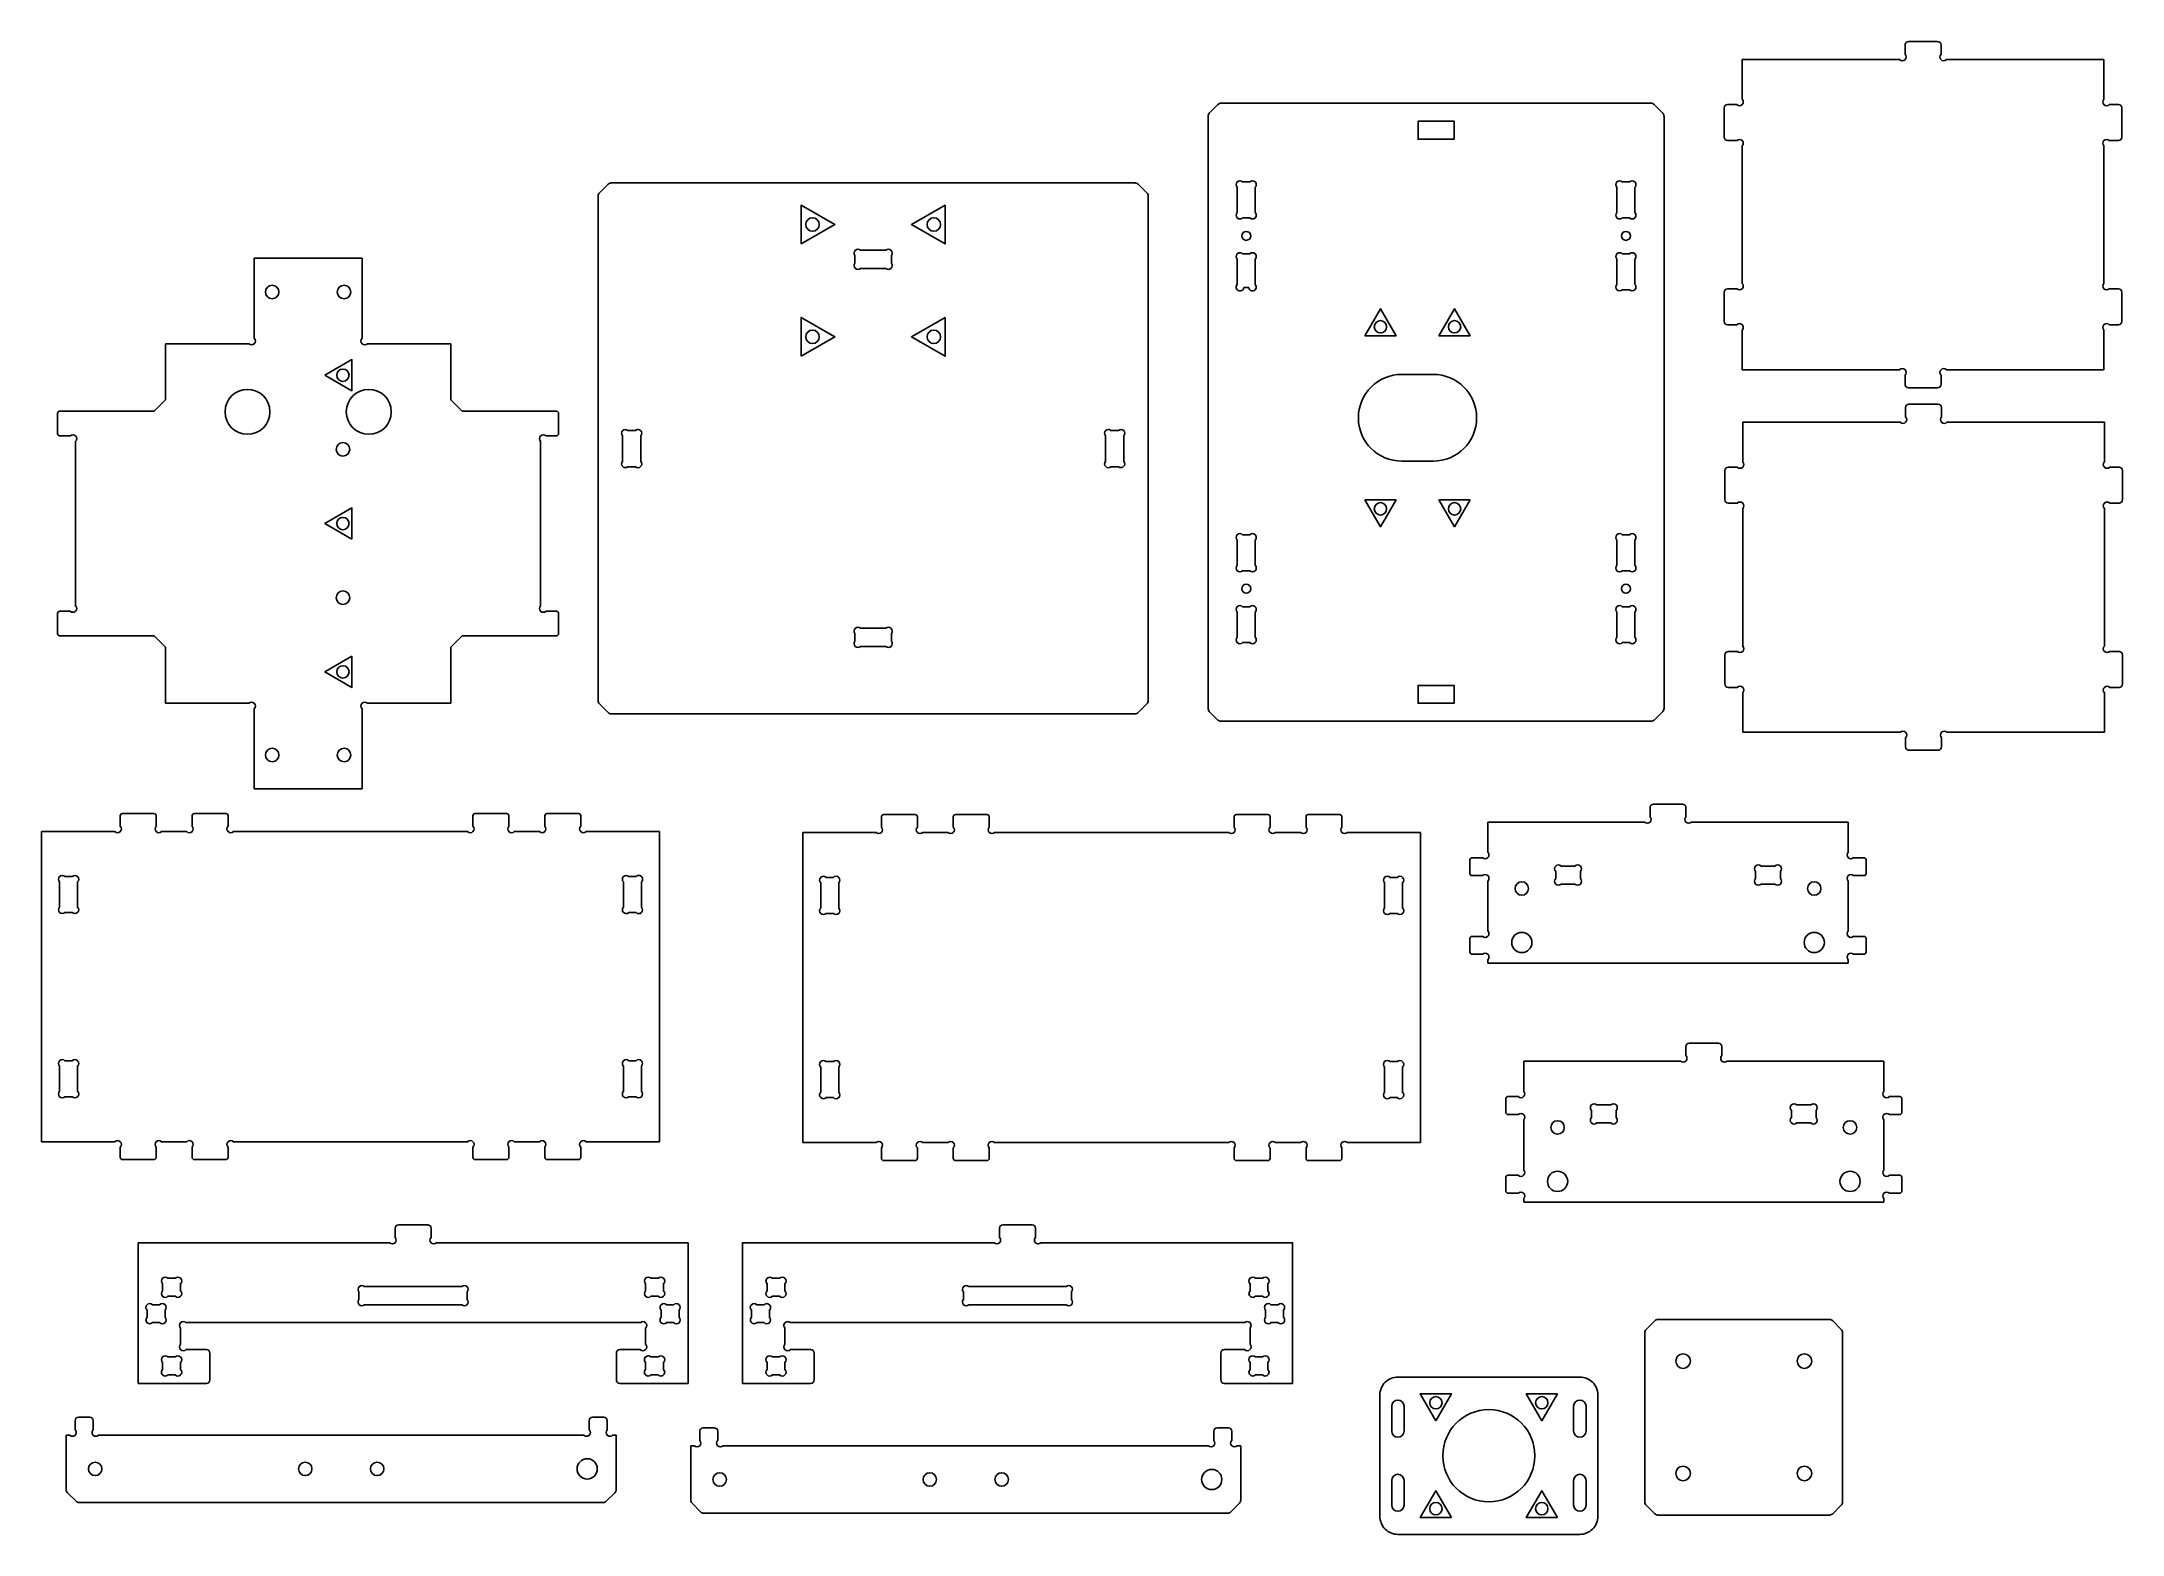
# Model space of a CAD drawing. Header units: millimetres. Extents: x -350 to 576, y -45 to 620.
import ezdxf

# ---------------------------------------------------------------- set-up
doc = ezdxf.new("R2010")
doc.units = ezdxf.units.MM
doc.layers.get('0').update_dxf_attribs({"linetype": 'CONTINUOUS'})

msp = doc.modelspace()

# ---------------------------------------------------------------- linework, layer by layer
for p, q in [((477.04, 611.67), (406.94, 611.67)), ((406.94, 611.67), (406.94, 594.08)), ((479.44, 618.17), (479.44, 614.08)), ((493.94, 619.67), (480.94, 619.67)), ((495.44, 614.08), (495.44, 618.17)), ((567.94, 611.67), (497.85, 611.67)), ((567.94, 594.08), (567.94, 611.67)), ((398.94, 590.17), (398.94, 577.17)), ((404.54, 591.67), (400.44, 591.67)), ((574.44, 591.67), (570.35, 591.67)), ((575.94, 577.17), (575.94, 590.17)), ((400.44, 575.67), (404.54, 575.67)), ((570.35, 575.67), (574.44, 575.67)), ((406.94, 573.27), (406.94, 512.11)), ((567.94, 512.11), (567.94, 573.27)), ((184.56, 557.26), (187.75, 557.26)), ((187.75, 557.26), (184.56, 557.26)), ((353.56, 557.26), (356.75, 557.26)), ((356.75, 557.26), (353.56, 557.26)), ((182.16, 543.66), (182.16, 554.85)), ((182.16, 554.85), (182.16, 543.66)), ((190.16, 554.85), (190.16, 543.66)), ((190.16, 543.66), (190.16, 554.85)), ((351.16, 543.66), (351.16, 554.85)), ((351.16, 554.85), (351.16, 543.66)), ((359.16, 554.85), (359.16, 543.66)), ((359.16, 543.66), (359.16, 554.85)), ((187.75, 541.26), (184.56, 541.26)), ((184.56, 541.26), (187.75, 541.26)), ((356.75, 541.26), (353.56, 541.26)), ((353.56, 541.26), (356.75, 541.26)), ((-207.41, 523.26), (-255.41, 523.26)), ((-255.41, 523.26), (-255.41, 487.66)), ((-255.41, 487.66), (-255.41, 523.26)), ((-255.41, 523.26), (-207.41, 523.26)), ((-207.41, 487.66), (-207.41, 523.26)), ((-207.41, 523.26), (-207.41, 487.66)), ((182.16, 511.66), (182.16, 522.85)), ((182.16, 522.85), (182.16, 511.66)), ((184.56, 525.26), (187.75, 525.26)), ((187.75, 525.26), (184.56, 525.26)), ((190.16, 522.85), (190.16, 511.66)), ((190.16, 511.66), (190.16, 522.85)), ((351.16, 511.66), (351.16, 522.85)), ((351.16, 522.85), (351.16, 511.66)), ((353.56, 525.26), (356.75, 525.26)), ((356.75, 525.26), (353.56, 525.26)), ((359.16, 522.85), (359.16, 511.66)), ((359.16, 511.66), (359.16, 522.85)), ((187.27, 510.26), (185.05, 510.26)), ((185.05, 510.26), (187.27, 510.26)), ((404.54, 509.7), (400.44, 509.7)), ((574.44, 509.7), (570.35, 509.7)), ((356.75, 509.26), (353.56, 509.26)), ((353.56, 509.26), (356.75, 509.26)), ((398.94, 508.2), (398.94, 495.2)), ((575.94, 495.2), (575.94, 508.2)), ((400.44, 493.7), (404.54, 493.7)), ((406.94, 491.3), (406.94, 473.7)), ((567.94, 473.7), (567.94, 491.3)), ((570.35, 493.7), (574.44, 493.7)), ((-257.81, 485.26), (-294.91, 485.26)), ((-294.91, 485.26), (-294.91, 460.26)), ((-294.91, 460.26), (-294.91, 485.26)), ((-294.91, 485.26), (-257.81, 485.26)), ((-167.91, 485.26), (-205.01, 485.26)), ((-205.01, 485.26), (-167.91, 485.26)), ((-167.91, 460.26), (-167.91, 485.26)), ((-167.91, 485.26), (-167.91, 460.26)), ((406.94, 473.7), (477.04, 473.7)), ((497.85, 473.7), (567.94, 473.7)), ((479.44, 471.3), (479.44, 467.2)), ((480.94, 465.7), (493.94, 465.7)), ((495.44, 467.2), (495.44, 471.3)), ((-342.91, 454.26), (-342.91, 445.26)), ((-342.91, 445.26), (-342.91, 454.26)), ((-299.91, 455.26), (-341.91, 455.26)), ((-341.91, 455.26), (-299.91, 455.26)), ((-294.91, 460.26), (-299.91, 455.26)), ((-299.91, 455.26), (-294.91, 460.26)), ((-162.91, 455.26), (-167.91, 460.26)), ((-167.91, 460.26), (-162.91, 455.26)), ((-120.91, 455.26), (-162.91, 455.26)), ((-162.91, 455.26), (-120.91, 455.26)), ((-119.91, 445.26), (-119.91, 454.26)), ((-119.91, 454.26), (-119.91, 445.26)), ((479.68, 456.83), (479.68, 452.73)), ((494.18, 458.33), (481.18, 458.33)), ((495.68, 452.73), (495.68, 456.83)), ((477.27, 450.33), (407.18, 450.33)), ((407.18, 450.33), (407.18, 432.73)), ((568.18, 450.33), (498.08, 450.33)), ((568.18, 432.73), (568.18, 450.33)), ((-341.91, 444.26), (-337.31, 444.26)), ((-337.31, 444.26), (-341.91, 444.26)), ((-334.91, 441.85), (-334.91, 368.66)), ((-334.91, 368.66), (-334.91, 441.85)), ((-127.91, 368.66), (-127.91, 441.85)), ((-127.91, 441.85), (-127.91, 368.66)), ((-125.51, 444.26), (-120.91, 444.26)), ((-120.91, 444.26), (-125.51, 444.26)), ((399.18, 428.83), (399.18, 415.83)), ((404.77, 430.33), (400.68, 430.33)), ((574.68, 430.33), (570.58, 430.33)), ((576.18, 415.83), (576.18, 428.83)), ((400.68, 414.33), (404.77, 414.33)), ((407.18, 411.92), (407.18, 350.76)), ((568.18, 350.76), (568.18, 411.92)), ((570.58, 414.33), (574.68, 414.33)), ((184.56, 400.26), (187.75, 400.26)), ((187.75, 400.26), (184.56, 400.26)), ((353.56, 400.26), (356.75, 400.26)), ((356.75, 400.26), (353.56, 400.26)), ((182.16, 386.66), (182.16, 397.85)), ((182.16, 397.85), (182.16, 386.66)), ((190.16, 397.85), (190.16, 386.66)), ((190.16, 386.66), (190.16, 397.85)), ((351.16, 386.66), (351.16, 397.85)), ((351.16, 397.85), (351.16, 386.66)), ((359.16, 397.85), (359.16, 386.66)), ((359.16, 386.66), (359.16, 397.85)), ((187.75, 384.26), (184.56, 384.26)), ((184.56, 384.26), (187.75, 384.26)), ((356.75, 384.26), (353.56, 384.26)), ((353.56, 384.26), (356.75, 384.26)), ((-342.91, 365.26), (-342.91, 356.26)), ((-342.91, 356.26), (-342.91, 365.26)), ((-337.31, 366.26), (-341.91, 366.26)), ((-341.91, 366.26), (-337.31, 366.26)), ((-120.91, 366.26), (-125.51, 366.26)), ((-125.51, 366.26), (-120.91, 366.26)), ((-119.91, 356.26), (-119.91, 365.26)), ((-119.91, 365.26), (-119.91, 356.26)), ((182.16, 354.66), (182.16, 365.85)), ((182.16, 365.85), (182.16, 354.66)), ((184.56, 368.26), (187.75, 368.26)), ((187.75, 368.26), (184.56, 368.26)), ((190.16, 365.85), (190.16, 354.66)), ((190.16, 354.66), (190.16, 365.85)), ((351.16, 354.66), (351.16, 365.85)), ((351.16, 365.85), (351.16, 354.66)), ((353.56, 368.26), (356.75, 368.26)), ((356.75, 368.26), (353.56, 368.26)), ((359.16, 365.85), (359.16, 354.66)), ((359.16, 354.66), (359.16, 365.85)), ((-341.91, 355.26), (-299.91, 355.26)), ((-299.91, 355.26), (-341.91, 355.26)), ((-299.91, 355.26), (-294.91, 350.26)), ((-294.91, 350.26), (-299.91, 355.26)), ((-167.91, 350.26), (-162.91, 355.26)), ((-162.91, 355.26), (-167.91, 350.26)), ((-162.91, 355.26), (-120.91, 355.26)), ((-120.91, 355.26), (-162.91, 355.26)), ((187.75, 352.26), (184.56, 352.26)), ((184.56, 352.26), (187.75, 352.26)), ((356.75, 352.26), (353.56, 352.26)), ((353.56, 352.26), (356.75, 352.26)), ((-294.91, 350.26), (-294.91, 325.26)), ((-294.91, 325.26), (-294.91, 350.26)), ((-167.91, 325.26), (-167.91, 350.26)), ((-167.91, 350.26), (-167.91, 325.26)), ((399.18, 346.86), (399.18, 333.86)), ((404.77, 348.36), (400.68, 348.36)), ((574.68, 348.36), (570.58, 348.36)), ((576.18, 333.86), (576.18, 346.86)), ((-294.91, 325.26), (-257.81, 325.26)), ((-257.81, 325.26), (-294.91, 325.26)), ((-205.01, 325.26), (-167.91, 325.26)), ((-167.91, 325.26), (-205.01, 325.26)), ((400.68, 332.36), (404.77, 332.36)), ((407.18, 329.95), (407.18, 312.36)), ((568.18, 312.36), (568.18, 329.95)), ((570.58, 332.36), (574.68, 332.36)), ((-255.41, 322.85), (-255.41, 287.26)), ((-255.41, 287.26), (-255.41, 322.85)), ((-207.41, 287.26), (-207.41, 322.85)), ((-207.41, 322.85), (-207.41, 287.26)), ((407.18, 312.36), (477.27, 312.36)), ((479.68, 309.95), (479.68, 305.86)), ((495.68, 305.86), (495.68, 309.95)), ((498.08, 312.36), (568.18, 312.36)), ((481.18, 304.36), (494.18, 304.36)), ((-255.41, 287.26), (-207.41, 287.26)), ((-207.41, 287.26), (-255.41, 287.26)), ((365.92, 278.88), (365.92, 274.79)), ((380.42, 280.38), (367.42, 280.38)), ((381.92, 274.79), (381.92, 278.88)), ((-315.04, 275.19), (-315.04, 270.6)), ((-300.04, 276.19), (-314.04, 276.19)), ((-299.04, 270.6), (-299.04, 275.19)), ((-283.04, 275.19), (-283.04, 270.6)), ((-268.04, 276.19), (-282.04, 276.19)), ((-267.04, 270.6), (-267.04, 275.19)), ((-158.04, 275.19), (-158.04, 270.6)), ((-143.04, 276.19), (-157.04, 276.19)), ((-142.04, 270.6), (-142.04, 275.19)), ((-126.04, 275.19), (-126.04, 270.6)), ((-111.04, 276.19), (-125.04, 276.19)), ((-110.04, 270.6), (-110.04, 275.19)), ((23.78, 274.79), (23.78, 270.19)), ((38.78, 275.79), (24.78, 275.79)), ((39.78, 270.19), (39.78, 274.79)), ((55.78, 274.79), (55.78, 270.19)), ((70.78, 275.79), (56.78, 275.79)), ((71.78, 270.19), (71.78, 274.79)), ((180.78, 274.79), (180.78, 270.19)), ((195.78, 275.79), (181.78, 275.79)), ((196.78, 270.19), (196.78, 274.79)), ((212.78, 274.79), (212.78, 270.19)), ((227.78, 275.79), (213.78, 275.79)), ((228.78, 270.19), (228.78, 274.79)), ((363.52, 272.38), (293.73, 272.38)), ((293.73, 272.38), (293.73, 258.99)), ((454.12, 272.38), (384.33, 272.38)), ((454.12, 258.99), (454.12, 272.38)), ((-317.45, 268.19), (-350.04, 268.19)), ((-350.04, 268.19), (-350.04, 130.22)), ((-285.45, 268.19), (-296.64, 268.19)), ((-160.45, 268.19), (-264.64, 268.19)), ((-128.45, 268.19), (-139.64, 268.19)), ((-75.04, 268.19), (-107.64, 268.19)), ((-75.04, 130.22), (-75.04, 268.19)), ((21.38, 267.79), (-11.22, 267.79)), ((-11.22, 267.79), (-11.22, 129.82)), ((53.38, 267.79), (42.19, 267.79)), ((178.38, 267.79), (74.19, 267.79)), ((210.38, 267.79), (199.19, 267.79)), ((263.78, 267.79), (231.19, 267.79)), ((263.78, 129.82), (263.78, 267.79)), ((285.73, 255.58), (285.73, 249.58)), ((291.32, 256.58), (286.73, 256.58)), ((323.92, 247.26), (323.92, 250.45)), ((326.33, 252.85), (332.52, 252.85)), ((334.92, 250.45), (334.92, 247.26)), ((412.92, 247.26), (412.92, 250.45)), ((415.33, 252.85), (421.52, 252.85)), ((423.92, 250.45), (423.92, 247.26)), ((461.12, 256.58), (456.53, 256.58)), ((462.12, 249.58), (462.12, 255.58)), ((-342.04, 234.6), (-342.04, 245.79)), ((-339.64, 248.19), (-336.45, 248.19)), ((-334.04, 245.79), (-334.04, 234.6)), ((247.78, 234.19), (247.78, 245.38)), ((250.19, 247.79), (253.38, 247.79)), ((255.78, 245.38), (255.78, 234.19)), ((286.73, 248.58), (291.32, 248.58)), ((293.73, 246.18), (293.73, 223.99)), ((332.52, 244.85), (326.33, 244.85)), ((421.52, 244.85), (415.33, 244.85)), ((454.12, 223.99), (454.12, 246.18)), ((456.53, 248.58), (461.12, 248.58)), ((-336.45, 232.19), (-339.64, 232.19)), ((253.38, 231.79), (250.19, 231.79)), ((285.73, 220.58), (285.73, 214.58)), ((291.32, 221.58), (286.73, 221.58)), ((286.73, 213.58), (291.32, 213.58)), ((461.12, 221.58), (456.53, 221.58)), ((456.53, 213.58), (461.12, 213.58)), ((462.12, 214.58), (462.12, 220.58)), ((293.73, 211.18), (293.73, 209.58)), ((293.73, 209.58), (454.12, 209.58)), ((454.12, 209.58), (454.12, 211.18)), ((381.86, 172.59), (381.86, 168.49)), ((396.36, 174.09), (383.36, 174.09)), ((397.86, 168.49), (397.86, 172.59)), ((-342.04, 152.63), (-342.04, 163.82)), ((-339.64, 166.22), (-336.45, 166.22)), ((-334.04, 163.82), (-334.04, 152.63)), ((-91.04, 152.63), (-91.04, 163.82)), ((-88.64, 166.22), (-85.45, 166.22)), ((-83.04, 163.82), (-83.04, 152.63)), ((-3.22, 152.22), (-3.22, 163.41)), ((-0.81, 165.82), (2.38, 165.82)), ((4.78, 163.41), (4.78, 152.22)), ((379.46, 166.09), (309.67, 166.09)), ((309.67, 166.09), (309.67, 152.69)), ((470.06, 166.09), (400.27, 166.09)), ((470.06, 152.69), (470.06, 166.09)), ((-336.45, 150.22), (-339.64, 150.22)), ((-85.45, 150.22), (-88.64, 150.22)), ((2.38, 149.82), (-0.81, 149.82)), ((301.67, 149.29), (301.67, 143.29)), ((307.26, 150.29), (302.67, 150.29)), ((477.06, 150.29), (472.46, 150.29)), ((478.06, 143.29), (478.06, 149.29)), ((302.67, 142.29), (307.26, 142.29)), ((309.67, 139.89), (309.67, 117.69)), ((339.86, 140.96), (339.86, 144.15)), ((342.27, 146.56), (348.46, 146.56)), ((350.86, 144.15), (350.86, 140.96)), ((428.86, 140.96), (428.86, 144.15)), ((431.27, 146.56), (437.46, 146.56)), ((439.86, 144.15), (439.86, 140.96)), ((470.06, 117.69), (470.06, 139.89)), ((472.46, 142.29), (477.06, 142.29)), ((-350.04, 130.22), (-317.45, 130.22)), ((-296.64, 130.22), (-285.45, 130.22)), ((-264.64, 130.22), (-160.45, 130.22)), ((-139.64, 130.22), (-128.45, 130.22)), ((-107.64, 130.22), (-75.04, 130.22)), ((-11.22, 129.82), (21.38, 129.82)), ((42.19, 129.82), (53.38, 129.82)), ((74.19, 129.82), (178.38, 129.82)), ((199.19, 129.82), (210.38, 129.82)), ((231.19, 129.82), (263.78, 129.82)), ((348.46, 138.56), (342.27, 138.56)), ((437.46, 138.56), (431.27, 138.56)), ((-315.04, 127.82), (-315.04, 123.22)), ((-314.04, 122.22), (-300.04, 122.22)), ((-299.04, 123.22), (-299.04, 127.82)), ((-283.04, 127.82), (-283.04, 123.22)), ((-282.04, 122.22), (-268.04, 122.22)), ((-267.04, 123.22), (-267.04, 127.82)), ((-158.04, 127.82), (-158.04, 123.22)), ((-157.04, 122.22), (-143.04, 122.22)), ((-142.04, 123.22), (-142.04, 127.82)), ((-126.04, 127.82), (-126.04, 123.22)), ((-125.04, 122.22), (-111.04, 122.22)), ((-110.04, 123.22), (-110.04, 127.82)), ((23.78, 127.41), (23.78, 122.82)), ((24.78, 121.82), (38.78, 121.82)), ((39.78, 122.82), (39.78, 127.41)), ((55.78, 127.41), (55.78, 122.82)), ((56.78, 121.82), (70.78, 121.82)), ((71.78, 122.82), (71.78, 127.41)), ((180.78, 127.41), (180.78, 122.82)), ((181.78, 121.82), (195.78, 121.82)), ((196.78, 122.82), (196.78, 127.41)), ((212.78, 127.41), (212.78, 122.82)), ((213.78, 121.82), (227.78, 121.82)), ((228.78, 122.82), (228.78, 127.41)), ((301.67, 114.29), (301.67, 108.29)), ((307.26, 115.29), (302.67, 115.29)), ((477.06, 115.29), (472.46, 115.29)), ((478.06, 108.29), (478.06, 114.29)), ((302.67, 107.29), (307.26, 107.29)), ((309.67, 104.89), (309.67, 103.29)), ((309.67, 103.29), (470.06, 103.29)), ((470.06, 103.29), (470.06, 104.89)), ((472.46, 107.29), (477.06, 107.29)), ((-178.19, 93.22), (-191.19, 93.22)), ((-195.1, 85.22), (-307.12, 85.22)), ((-307.12, 85.22), (-307.12, 22.69)), ((-192.69, 91.72), (-192.69, 87.62)), ((-176.69, 87.62), (-176.69, 91.72)), ((-62.27, 85.22), (-174.29, 85.22)), ((-62.27, 22.69), (-62.27, 85.22)), ((-296.19, 63.82), (-296.19, 67.01)), ((-293.79, 69.42), (-290.6, 69.42)), ((-288.19, 67.01), (-288.19, 63.82)), ((-81.19, 63.82), (-81.19, 67.01)), ((-78.79, 69.42), (-75.6, 69.42)), ((-73.19, 67.01), (-73.19, 63.82)), ((-290.6, 61.42), (-293.79, 61.42)), ((-75.6, 61.42), (-78.79, 61.42)), ((-71.87, 57.69), (-68.68, 57.69)), ((197.17, 57.69), (200.37, 57.69)), ((-288.19, 40.09), (-288.19, 47.28)), ((-285.79, 49.69), (-83.6, 49.69)), ((-81.19, 47.28), (-81.19, 40.09)), ((-74.27, 52.09), (-74.27, 55.28)), ((-68.68, 49.69), (-71.87, 49.69)), ((-66.27, 55.28), (-66.27, 52.09)), ((194.77, 52.09), (194.77, 55.28)), ((200.37, 49.69), (197.17, 49.69)), ((202.77, 55.28), (202.77, 52.09)), ((-276.69, 37.69), (-285.79, 37.69)), ((-83.6, 37.69), (-92.69, 37.69)), ((-275.19, 24.19), (-275.19, 36.19)), ((-94.19, 36.19), (-94.19, 24.19)), ((-307.12, 22.69), (-276.69, 22.69)), ((-92.69, 22.69), (-62.27, 22.69)), ((-335.11, 6.13), (-335.11, 2.03)), ((-328.61, 7.63), (-333.61, 7.63)), ((-327.11, 2.03), (-327.11, 6.13)), ((-106.27, 6.13), (-106.27, 2.03)), ((-99.77, 7.63), (-104.77, 7.63)), ((-98.27, 2.03), (-98.27, 6.13)), ((-57.11, 1.4), (-57.11, -2.7)), ((-50.61, 2.9), (-55.61, 2.9)), ((-49.11, -2.7), (-49.11, 1.4)), ((171.73, 1.4), (171.73, -2.7)), ((178.23, 2.9), (173.23, 2.9)), ((179.73, -2.7), (179.73, 1.4)), ((-337.51, -0.37), (-339.11, -0.37)), ((-339.11, -0.37), (-339.11, -24.54)), ((-108.67, -0.37), (-324.71, -0.37)), ((-94.27, -0.37), (-95.86, -0.37)), ((-94.27, -24.54), (-94.27, -0.37)), ((-59.52, -5.1), (-61.11, -5.1)), ((-61.11, -5.1), (-61.11, -29.27)), ((169.33, -5.1), (-46.71, -5.1)), ((183.73, -5.1), (182.14, -5.1)), ((183.73, -29.27), (183.73, -5.1)), ((-338.52, -25.96), (-334.7, -29.78)), ((-98.68, -29.78), (-94.85, -25.96)), ((-333.28, -30.37), (-100.09, -30.37)), ((-60.53, -30.69), (-56.7, -34.52)), ((-55.28, -35.1), (177.9, -35.1)), ((179.32, -34.52), (183.15, -30.69))]:
    msp.add_line(p, q)
for points in [[(169.16, 586.43, -0.198912), (169.74, 587.84), (173.57, 591.67, -0.198912), (174.99, 592.26), (366.33, 592.26, -0.198912), (367.74, 591.67), (371.57, 587.84, -0.198912), (372.16, 586.43), (372.16, 323.09, -0.198912), (371.57, 321.67), (367.74, 317.84, -0.198912), (366.33, 317.26), (174.99, 317.26, -0.198912), (173.57, 317.84), (169.74, 321.67, -0.198912), (169.16, 323.09)], [(169.16, 586.43, -0.198912), (169.74, 587.84), (173.57, 591.67, -0.198912), (174.99, 592.26), (366.33, 592.26, -0.198912), (367.74, 591.67), (371.57, 587.84, -0.198912), (372.16, 586.43), (372.16, 323.09, -0.198912), (371.57, 321.67), (367.74, 317.84, -0.198912), (366.33, 317.26), (174.99, 317.26, -0.198912), (173.57, 317.84), (169.74, 321.67, -0.198912), (169.16, 323.09)], [(138.12, 321.19, -0.198912), (136.7, 320.61), (-96.48, 320.61, -0.198912), (-97.9, 321.19), (-101.73, 325.02, -0.198912), (-102.31, 326.44), (-102.31, 550.98, -0.198912), (-101.73, 552.39), (-97.9, 556.22, -0.198912), (-96.48, 556.81), (136.7, 556.81, -0.198912), (138.12, 556.22), (141.95, 552.39, -0.198912), (142.53, 550.98), (142.53, 326.44, -0.198912), (141.95, 325.02)], [(138.12, 321.19, -0.198912), (136.7, 320.61), (-96.48, 320.61, -0.198912), (-97.9, 321.19), (-101.73, 325.02, -0.198912), (-102.31, 326.44), (-102.31, 550.98, -0.198912), (-101.73, 552.39), (-97.9, 556.22, -0.198912), (-96.48, 556.81), (136.7, 556.81, -0.198912), (138.12, 556.22), (141.95, 552.39, -0.198912), (142.53, 550.98), (142.53, 326.44, -0.198912), (141.95, 325.02)], [(12.01, 524.51, -0.916494), (14.4, 526.91), (25.81, 526.91, -0.916494), (28.21, 524.51), (28.21, 521.1, -0.916494), (25.81, 518.71), (14.4, 518.71, -0.916494), (12.01, 521.1)], [(12.01, 524.51, -0.916494), (14.4, 526.91), (25.81, 526.91, -0.916494), (28.21, 524.51), (28.21, 521.1, -0.916494), (25.81, 518.71), (14.4, 518.71, -0.916494), (12.01, 521.1)], [(255.41, 432.99), (269.41, 432.99, 1), (269.41, 471.61), (255.41, 471.61, 1)], [(269.41, 432.99), (255.41, 432.99, -1), (255.41, 471.61), (269.41, 471.61, -1)], [(-83.29, 432.9, -0.916494), (-85.69, 430.51), (-89.1, 430.51, -0.916494), (-91.49, 432.9), (-91.49, 444.31, -0.916494), (-89.1, 446.71), (-85.69, 446.71, -0.916494), (-83.29, 444.31)], [(-83.29, 432.9, -0.916494), (-85.69, 430.51), (-89.1, 430.51, -0.916494), (-91.49, 432.9), (-91.49, 444.31, -0.916494), (-89.1, 446.71), (-85.69, 446.71, -0.916494), (-83.29, 444.31)], [(131.71, 432.9, -0.916494), (129.32, 430.51), (125.91, 430.51, -0.916494), (123.51, 432.9), (123.51, 444.31, -0.916494), (125.91, 446.71), (129.32, 446.71, -0.916494), (131.71, 444.31)], [(131.71, 432.9, -0.916494), (129.32, 430.51), (125.91, 430.51, -0.916494), (123.51, 432.9), (123.51, 444.31, -0.916494), (125.91, 446.71), (129.32, 446.71, -0.916494), (131.71, 444.31)], [(12.01, 356.31, -0.916494), (14.4, 358.71), (25.81, 358.71, -0.916494), (28.21, 356.31), (28.21, 352.9, -0.916494), (25.81, 350.51), (14.4, 350.51, -0.916494), (12.01, 352.9)], [(12.01, 356.31, -0.916494), (14.4, 358.71), (25.81, 358.71, -0.916494), (28.21, 356.31), (28.21, 352.9, -0.916494), (25.81, 350.51), (14.4, 350.51, -0.916494), (12.01, 352.9)], [(-91.04, 245.79, -1), (-88.64, 248.19), (-85.45, 248.19, -1), (-83.04, 245.79), (-83.04, 234.6, -1), (-85.45, 232.19), (-88.64, 232.19, -1), (-91.04, 234.6)], [(-0.81, 231.79, -1), (-3.22, 234.19), (-3.22, 245.38, -1), (-0.81, 247.79), (2.38, 247.79, -1), (4.78, 245.38), (4.78, 234.19, -1), (2.38, 231.79)], [(250.19, 149.82, -1), (247.78, 152.22), (247.78, 163.41, -1), (250.19, 165.82), (253.38, 165.82, -1), (255.78, 163.41), (255.78, 152.22, -1), (253.38, 149.82)], [(-6.15, 24.19, -0.414214), (-7.65, 22.69), (-38.07, 22.69), (-38.07, 85.22), (73.94, 85.22, 1), (76.35, 87.62), (76.35, 91.72, -0.414214), (77.85, 93.22), (90.85, 93.22, -0.414214), (92.35, 91.72), (92.35, 87.62, 1), (94.75, 85.22), (206.77, 85.22), (206.77, 22.69), (176.35, 22.69, -0.414214), (174.85, 24.19), (174.85, 36.19, -0.414214), (176.35, 37.69), (185.44, 37.69, 1), (187.85, 40.09), (187.85, 47.28, 1), (185.44, 49.69), (-16.75, 49.69, 1), (-19.15, 47.28), (-19.15, 40.09, 1), (-16.75, 37.69), (-7.65, 37.69, -0.414214), (-6.15, 36.19)], [(-206.4, 57.59, -0.916494), (-208.79, 59.98), (-208.79, 63.39, -0.916494), (-206.4, 65.79), (-162.99, 65.79, -0.916494), (-160.59, 63.39), (-160.59, 59.98, -0.916494), (-162.99, 57.59)], [(-19.15, 63.82), (-19.15, 67.01, 1), (-21.56, 69.42), (-24.75, 69.42, 1), (-27.15, 67.01), (-27.15, 63.82, 1), (-24.75, 61.42), (-21.56, 61.42, 1)], [(62.64, 57.59, -0.916494), (60.25, 59.98), (60.25, 63.39, -0.916494), (62.64, 65.79), (106.05, 65.79, -0.916494), (108.45, 63.39), (108.45, 59.98, -0.916494), (106.05, 57.59)], [(190.25, 61.42, -1), (187.85, 63.82), (187.85, 67.01, -1), (190.25, 69.42), (193.44, 69.42, -1), (195.85, 67.01), (195.85, 63.82, -1), (193.44, 61.42)], [(-295.12, 52.09, -1), (-297.52, 49.69), (-300.71, 49.69, -1), (-303.12, 52.09), (-303.12, 55.28, -1), (-300.71, 57.69), (-297.52, 57.69, -1), (-295.12, 55.28)], [(-26.07, 52.09, -1), (-28.48, 49.69), (-31.67, 49.69, -1), (-34.07, 52.09), (-34.07, 55.28, -1), (-31.67, 57.69), (-28.48, 57.69, -1), (-26.07, 55.28)], [(447.22, -35.33, -0.198912), (445.81, -35.91), (369.46, -35.91, -0.198912), (368.05, -35.33), (364.22, -31.5, -0.198912), (363.64, -30.08), (363.64, 45.26, -0.198912), (364.22, 46.67), (368.05, 50.5, -0.198912), (369.46, 51.09), (445.81, 51.09, -0.198912), (447.22, 50.5), (451.05, 46.67, -0.198912), (451.64, 45.26), (451.64, -30.08, -0.198912), (451.05, -31.5)], [(-293.79, 26.42, -1), (-296.19, 28.82), (-296.19, 32.01, -1), (-293.79, 34.42), (-290.6, 34.42, -1), (-288.19, 32.01), (-288.19, 28.82, -1), (-290.6, 26.42)], [(-75.6, 34.42, -1), (-73.19, 32.01), (-73.19, 28.82, -1), (-75.6, 26.42), (-78.79, 26.42, -1), (-81.19, 28.82), (-81.19, 32.01, -1), (-78.79, 34.42)], [(-24.75, 26.42, -1), (-27.15, 28.82), (-27.15, 32.01, -1), (-24.75, 34.42), (-21.56, 34.42, -1), (-19.15, 32.01), (-19.15, 28.82, -1), (-21.56, 26.42)], [(193.44, 34.42, -1), (195.85, 32.01), (195.85, 28.82, -1), (193.44, 26.42), (190.25, 26.42, -1), (187.85, 28.82), (187.85, 32.01, -1), (190.25, 34.42)], [(245.67, 17.5, -0.414214), (253.67, 25.5), (334.67, 25.5, -0.414214), (342.67, 17.5), (342.67, -36.5, -0.414214), (334.67, -44.5), (253.67, -44.5, -0.414214), (245.67, -36.5)], [(245.67, 17.5, -0.414214), (253.67, 25.5), (334.67, 25.5, -0.414214), (342.67, 17.5), (342.67, -36.5, -0.414214), (334.67, -44.5), (253.67, -44.5, -0.414214), (245.67, -36.5)], [(256.42, 1.5, -1), (250.92, 1.5), (250.92, 12.5, -1), (256.42, 12.5)], [(256.42, 1.5, -1), (250.92, 1.5), (250.92, 12.5, -1), (256.42, 12.5)], [(331.92, 12.5), (331.92, 1.5, 1), (337.42, 1.5), (337.42, 12.5, 1)], [(331.92, 1.5), (331.92, 12.5, -1), (337.42, 12.5), (337.42, 1.5, -1)], [(256.42, -31.5, -1), (250.92, -31.5), (250.92, -20.5, -1), (256.42, -20.5)], [(256.42, -31.5, -1), (250.92, -31.5), (250.92, -20.5, -1), (256.42, -20.5)], [(331.92, -20.5, -1), (337.42, -20.5), (337.42, -31.5, -1), (331.92, -31.5)], [(331.92, -20.5, -1), (337.42, -20.5), (337.42, -31.5, -1), (331.92, -31.5)]]:
    msp.add_lwpolyline(points, format="xyb", close=True)
for points in [[(262.66, 584.26), (262.66, 576.26), (278.66, 576.26), (278.66, 584.26)], [(278.66, 584.26), (278.66, 576.26), (262.66, 576.26), (262.66, 584.26)], [(-11.89, 529.65), (3.11, 538.31), (-11.89, 546.97)], [(52.11, 546.97), (37.11, 538.31), (52.11, 529.65)], [(238.98, 488.8), (252.84, 488.8), (245.91, 500.8)], [(271.98, 488.8), (285.84, 488.8), (278.91, 500.8)], [(-11.89, 479.65), (3.11, 488.31), (-11.89, 496.97)], [(52.11, 496.97), (37.11, 488.31), (52.11, 479.65)], [(-223.91, 471.26), (-211.91, 464.33), (-211.91, 478.19)], [(-211.91, 398.33), (-211.91, 412.19), (-223.91, 405.26)], [(252.84, 415.8), (238.98, 415.8), (245.91, 403.8)], [(285.84, 415.8), (271.98, 415.8), (278.91, 403.8)], [(-211.91, 346.19), (-223.91, 339.26), (-211.91, 332.33)], [(262.66, 333.26), (262.66, 325.26), (278.66, 325.26), (278.66, 333.26)], [(278.66, 333.26), (278.66, 325.26), (262.66, 325.26), (262.66, 333.26)], [(270.6, 6.07), (277.53, 18.07), (263.67, 18.07)], [(324.67, 18.07), (310.81, 18.07), (317.74, 6.07)], [(277.53, -37.07), (270.6, -25.07), (263.67, -37.07)], [(324.67, -37.07), (317.74, -25.07), (310.81, -37.07)]]:
    msp.add_lwpolyline(points, close=True)
for centre, radius in [((-6.89, 538.31), 3), ((47.11, 538.31), 3), ((186.16, 533.26), 2), ((186.16, 533.26), 2), ((355.16, 533.26), 2), ((355.16, 533.26), 2), ((-247.41, 508.26), 3), ((-247.41, 508.26), 3), ((-215.41, 508.26), 3), ((-215.41, 508.26), 3), ((-6.89, 488.31), 3), ((47.11, 488.31), 3), ((245.91, 492.8), 2.75), ((278.91, 492.8), 2.75), ((-215.91, 471.26), 2.75), ((-258.41, 454.96), 10), ((-258.41, 454.96), 10), ((-204.41, 454.96), 10), ((-204.41, 454.96), 10), ((-215.91, 438.26), 3), ((-215.91, 438.26), 3), ((-215.91, 405.26), 2.75), ((245.91, 411.8), 2.75), ((278.91, 411.8), 2.75), ((-215.91, 372.26), 3), ((-215.91, 372.26), 3), ((186.16, 376.26), 2), ((186.16, 376.26), 2), ((355.16, 376.26), 2), ((355.16, 376.26), 2), ((-215.91, 339.26), 2.75), ((-247.41, 302.26), 3), ((-247.41, 302.26), 3), ((-215.41, 302.26), 3), ((-215.41, 302.26), 3), ((308.83, 242.85), 3), ((439.02, 242.85), 3), ((308.83, 218.85), 4.5), ((439.02, 218.85), 4.5), ((324.76, 136.56), 3), ((454.96, 136.56), 3), ((324.76, 112.56), 4.5), ((454.96, 112.56), 4.5), ((380.64, 32.59), 3.25), ((434.64, 32.59), 3.25), ((270.6, 14.07), 2.75), ((294.17, -9.5), 20.5), ((294.17, -9.5), 20.5), ((317.74, 14.07), 2.75), ((-326.19, -15.37), 3), ((-232.69, -15.37), 3), ((-200.69, -15.37), 3), ((-107.19, -15.37), 4.5), ((-48.19, -20.1), 3), ((45.31, -20.1), 3), ((77.31, -20.1), 3), ((170.81, -20.1), 4.5), ((380.64, -17.41), 3.25), ((434.64, -17.41), 3.25), ((270.6, -33.07), 2.75), ((317.74, -33.07), 2.75)]:
    msp.add_circle(centre, radius)
for centre, radius, start, end in [((478.24, 612.87), 1.7, -135, 45), ((480.94, 618.17), 1.5, 90, 180), ((493.94, 618.17), 1.5, 0, 90), ((496.64, 612.87), 1.7, 135, 315), ((405.74, 592.87), 1.7, -135, 45), ((569.14, 592.87), 1.7, 135, 315), ((400.44, 590.17), 1.5, 90, 180), ((574.44, 590.17), 1.5, 0, 90), ((400.44, 577.17), 1.5, 180, 270), ((405.74, 574.47), 1.7, -45, 135), ((569.14, 574.47), 1.7, 45, 225), ((574.44, 577.17), 1.5, -90, 0), ((183.36, 556.06), 1.7, 45, 225), ((183.36, 556.06), 1.7, 45, 225), ((188.96, 556.06), 1.7, -45, 135), ((188.96, 556.06), 1.7, -45, 135), ((352.36, 556.06), 1.7, 45, 225), ((352.36, 556.06), 1.7, 45, 225), ((357.96, 556.06), 1.7, -45, 135), ((357.96, 556.06), 1.7, -45, 135), ((183.36, 542.46), 1.7, 135, 315), ((183.36, 542.46), 1.7, 135, 315), ((188.96, 542.46), 1.7, -135, 45), ((188.96, 542.46), 1.7, -135, 45), ((352.36, 542.46), 1.7, 135, 315), ((352.36, 542.46), 1.7, 135, 315), ((357.96, 542.46), 1.7, -135, 45), ((357.96, 542.46), 1.7, -135, 45), ((183.36, 524.06), 1.7, 45, 225), ((183.36, 524.06), 1.7, 45, 225), ((188.96, 524.06), 1.7, -45, 135), ((188.96, 524.06), 1.7, -45, 135), ((352.36, 524.06), 1.7, 45, 225), ((352.36, 524.06), 1.7, 45, 225), ((357.96, 524.06), 1.7, -45, 135), ((357.96, 524.06), 1.7, -45, 135), ((183.36, 510.46), 1.7, 135, 353.17302), ((183.36, 510.46), 1.7, 135, 353.17302), ((188.96, 510.46), 1.7, -173.17302, 45), ((188.96, 510.46), 1.7, -173.17302, 45), ((352.36, 510.46), 1.7, 135, 315), ((352.36, 510.46), 1.7, 135, 315), ((357.96, 510.46), 1.7, -135, 45), ((357.96, 510.46), 1.7, -135, 45), ((400.44, 508.2), 1.5, 90, 180), ((405.74, 510.9), 1.7, -135, 45), ((569.14, 510.9), 1.7, 135, 315), ((574.44, 508.2), 1.5, 0, 90), ((400.44, 495.2), 1.5, 180, 270), ((405.74, 492.5), 1.7, -45, 135), ((569.14, 492.5), 1.7, 45, 225), ((574.44, 495.2), 1.5, -90, 0), ((-256.61, 486.46), 1.7, -135, 45), ((-256.61, 486.46), 1.7, -135, 45), ((-206.21, 486.46), 1.7, 135, 315), ((-206.21, 486.46), 1.7, 135, 315), ((478.24, 472.5), 1.7, -45, 135), ((496.64, 472.5), 1.7, 45, 225), ((480.94, 467.2), 1.5, 180, 270), ((493.94, 467.2), 1.5, 270, 360), ((-341.91, 454.26), 1, 90, 180), ((-341.91, 454.26), 1, 90, 180), ((-120.91, 454.26), 1, 0, 90), ((-120.91, 454.26), 1, 0, 90), ((481.18, 456.83), 1.5, 90, 180), ((494.18, 456.83), 1.5, 0, 90), ((-341.91, 445.26), 1, 180, 270), ((-341.91, 445.26), 1, 180, 270), ((-336.11, 443.06), 1.7, -45, 135), ((-336.11, 443.06), 1.7, -45, 135), ((-126.71, 443.06), 1.7, 45, 225), ((-126.71, 443.06), 1.7, 45, 225), ((-120.91, 445.26), 1, -90, 0), ((-120.91, 445.26), 1, -90, 0), ((478.48, 451.53), 1.7, -135, 45), ((496.88, 451.53), 1.7, 135, 315), ((400.68, 428.83), 1.5, 90, 180), ((405.98, 431.53), 1.7, -135, 45), ((569.38, 431.53), 1.7, 135, 315), ((574.68, 428.83), 1.5, 0, 90), ((400.68, 415.83), 1.5, 180, 270), ((405.98, 413.13), 1.7, -45, 135), ((569.38, 413.13), 1.7, 45, 225), ((574.68, 415.83), 1.5, 270, 360), ((183.36, 399.06), 1.7, 45, 225), ((183.36, 399.06), 1.7, 45, 225), ((188.96, 399.06), 1.7, -45, 135), ((188.96, 399.06), 1.7, -45, 135), ((352.36, 399.06), 1.7, 45, 225), ((352.36, 399.06), 1.7, 45, 225), ((357.96, 399.06), 1.7, -45, 135), ((357.96, 399.06), 1.7, -45, 135), ((183.36, 385.46), 1.7, 135, 315), ((183.36, 385.46), 1.7, 135, 315), ((188.96, 385.46), 1.7, -135, 45), ((188.96, 385.46), 1.7, -135, 45), ((352.36, 385.46), 1.7, 135, 315), ((352.36, 385.46), 1.7, 135, 315), ((357.96, 385.46), 1.7, -135, 45), ((357.96, 385.46), 1.7, -135, 45), ((-341.91, 365.26), 1, 90, 180), ((-341.91, 365.26), 1, 90, 180), ((-336.11, 367.46), 1.7, -135, 45), ((-336.11, 367.46), 1.7, -135, 45), ((-126.71, 367.46), 1.7, 135, 315), ((-126.71, 367.46), 1.7, 135, 315), ((-120.91, 365.26), 1, 0, 90), ((-120.91, 365.26), 1, 0, 90), ((183.36, 367.06), 1.7, 45, 225), ((183.36, 367.06), 1.7, 45, 225), ((188.96, 367.06), 1.7, -45, 135), ((188.96, 367.06), 1.7, -45, 135), ((352.36, 367.06), 1.7, 45, 225), ((352.36, 367.06), 1.7, 45, 225), ((357.96, 367.06), 1.7, -45, 135), ((357.96, 367.06), 1.7, -45, 135), ((-341.91, 356.26), 1, 180, 270), ((-341.91, 356.26), 1, 180, 270), ((-120.91, 356.26), 1, -90, 0), ((-120.91, 356.26), 1, -90, 0), ((183.36, 353.46), 1.7, 135, 315), ((183.36, 353.46), 1.7, 135, 315), ((188.96, 353.46), 1.7, -135, 45), ((188.96, 353.46), 1.7, -135, 45), ((352.36, 353.46), 1.7, 135, 315), ((352.36, 353.46), 1.7, 135, 315), ((357.96, 353.46), 1.7, -135, 45), ((357.96, 353.46), 1.7, -135, 45), ((400.68, 346.86), 1.5, 90, 180), ((405.98, 349.56), 1.7, -135, 45), ((569.38, 349.56), 1.7, 135, 315), ((574.68, 346.86), 1.5, 0, 90), ((400.68, 333.86), 1.5, 180, 270), ((574.68, 333.86), 1.5, 270, 360), ((-256.61, 324.06), 1.7, -45, 135), ((-256.61, 324.06), 1.7, -45, 135), ((-206.21, 324.06), 1.7, 45, 225), ((-206.21, 324.06), 1.7, 45, 225), ((405.98, 331.16), 1.7, -45, 135), ((569.38, 331.16), 1.7, 45, 225), ((478.48, 311.16), 1.7, -45, 135), ((481.18, 305.86), 1.5, 180, 270), ((494.18, 305.86), 1.5, -90, 0), ((496.88, 311.16), 1.7, 45, 225), ((367.42, 278.88), 1.5, 90, 180), ((380.42, 278.88), 1.5, 0, 90), ((-316.25, 269.4), 1.7, -135, 45), ((-314.04, 275.19), 1, 90, 180), ((-300.04, 275.19), 1, 0, 90), ((-297.84, 269.4), 1.7, 135, 315), ((-284.25, 269.4), 1.7, -135, 45), ((-282.04, 275.19), 1, 90, 180), ((-268.04, 275.19), 1, 0, 90), ((-265.84, 269.4), 1.7, 135, 315), ((-159.25, 269.4), 1.7, -135, 45), ((-157.04, 275.19), 1, 90, 180), ((-143.04, 275.19), 1, 0, 90), ((-140.84, 269.4), 1.7, 135, 315), ((-127.25, 269.4), 1.7, -135, 45), ((-125.04, 275.19), 1, 90, 180), ((-111.04, 275.19), 1, 0, 90), ((-108.84, 269.4), 1.7, 135, 315), ((22.58, 268.99), 1.7, -135, 45), ((24.78, 274.79), 1, 90, 180), ((38.78, 274.79), 1, 0, 90), ((40.99, 268.99), 1.7, 135, 315), ((54.58, 268.99), 1.7, -135, 45), ((56.78, 274.79), 1, 90, 180), ((70.78, 274.79), 1, 0, 90), ((72.99, 268.99), 1.7, 135, 315), ((179.58, 268.99), 1.7, -135, 45), ((181.78, 274.79), 1, 90, 180), ((195.78, 274.79), 1, 0, 90), ((197.99, 268.99), 1.7, 135, 315), ((211.58, 268.99), 1.7, -135, 45), ((213.78, 274.79), 1, 90, 180), ((227.78, 274.79), 1, 0, 90), ((229.99, 268.99), 1.7, 135, 315), ((364.72, 273.59), 1.7, -135, 45), ((383.13, 273.59), 1.7, 135, 315), ((286.73, 255.58), 1, 90, 180), ((292.52, 257.79), 1.7, -135, 45), ((325.13, 251.65), 1.7, 45, 225), ((333.72, 251.65), 1.7, -45, 135), ((414.13, 251.65), 1.7, 45, 225), ((422.72, 251.65), 1.7, -45, 135), ((455.32, 257.79), 1.7, 135, 315), ((461.12, 255.58), 1, 0, 90), ((-340.84, 246.99), 1.7, 45, 225), ((-335.25, 246.99), 1.7, -45, 135), ((248.99, 246.59), 1.7, 45, 225), ((254.58, 246.59), 1.7, -45, 135), ((286.73, 249.58), 1, 180, 270), ((292.52, 247.38), 1.7, -45, 135), ((325.13, 246.06), 1.7, 135, 315), ((333.72, 246.06), 1.7, -135, 45), ((414.13, 246.06), 1.7, 135, 315), ((422.72, 246.06), 1.7, -135, 45), ((455.32, 247.38), 1.7, 45, 225), ((461.12, 249.58), 1, 270, 360), ((-340.84, 233.4), 1.7, 135, 315), ((-335.25, 233.4), 1.7, -135, 45), ((248.99, 232.99), 1.7, 135, 315), ((254.58, 232.99), 1.7, -135, 45), ((292.52, 222.79), 1.7, -135, 45), ((455.32, 222.79), 1.7, 135, 315), ((286.73, 220.58), 1, 90, 180), ((286.73, 214.58), 1, 180, 270), ((292.52, 212.38), 1.7, -45, 135), ((455.32, 212.38), 1.7, 45, 225), ((461.12, 220.58), 1, 0, 90), ((461.12, 214.58), 1, 270, 360), ((-340.84, 165.02), 1.7, 45, 225), ((-335.25, 165.02), 1.7, -45, 135), ((-89.84, 165.02), 1.7, 45, 225), ((-84.25, 165.02), 1.7, -45, 135), ((380.66, 167.29), 1.7, -135, 45), ((383.36, 172.59), 1.5, 90, 180), ((396.36, 172.59), 1.5, 0, 90), ((399.06, 167.29), 1.7, 135, 315), ((-2.01, 164.62), 1.7, 45, 225), ((3.58, 164.62), 1.7, -45, 135), ((-340.84, 151.43), 1.7, 135, 315), ((-335.25, 151.43), 1.7, -135, 45), ((-89.84, 151.43), 1.7, 135, 315), ((-84.25, 151.43), 1.7, -135, 45), ((-2.01, 151.02), 1.7, 135, 315), ((3.58, 151.02), 1.7, -135, 45), ((302.67, 149.29), 1, 90, 180), ((308.46, 151.49), 1.7, -135, 45), ((471.26, 151.49), 1.7, 135, 315), ((477.06, 149.29), 1, 0, 90), ((302.67, 143.29), 1, 180, 270), ((308.46, 141.09), 1.7, -45, 135), ((341.06, 145.36), 1.7, 45, 225), ((341.06, 139.76), 1.7, 135, 315), ((349.66, 145.36), 1.7, -45, 135), ((349.66, 139.76), 1.7, -135, 45), ((430.06, 145.36), 1.7, 45, 225), ((430.06, 139.76), 1.7, 135, 315), ((438.66, 145.36), 1.7, -45, 135), ((438.66, 139.76), 1.7, -135, 45), ((471.26, 141.09), 1.7, 45, 225), ((477.06, 143.29), 1, 270, 360), ((-316.25, 129.02), 1.7, -45, 135), ((-297.84, 129.02), 1.7, 45, 225), ((-284.25, 129.02), 1.7, -45, 135), ((-265.84, 129.02), 1.7, 45, 225), ((-159.25, 129.02), 1.7, -45, 135), ((-140.84, 129.02), 1.7, 45, 225), ((-127.25, 129.02), 1.7, -45, 135), ((-108.84, 129.02), 1.7, 45, 225), ((22.58, 128.62), 1.7, -45, 135), ((40.99, 128.62), 1.7, 45, 225), ((54.58, 128.62), 1.7, -45, 135), ((72.99, 128.62), 1.7, 45, 225), ((179.58, 128.62), 1.7, -45, 135), ((197.99, 128.62), 1.7, 45, 225), ((211.58, 128.62), 1.7, -45, 135), ((229.99, 128.62), 1.7, 45, 225), ((-314.04, 123.22), 1, 180, 270), ((-300.04, 123.22), 1, -90, 0), ((-282.04, 123.22), 1, 180, 270), ((-268.04, 123.22), 1, 270, 360), ((-157.04, 123.22), 1, 180, 270), ((-143.04, 123.22), 1, -90, 0), ((-125.04, 123.22), 1, 180, 270), ((-111.04, 123.22), 1, 270, 360), ((24.78, 122.82), 1, 180, 270), ((38.78, 122.82), 1, 270, 360), ((56.78, 122.82), 1, 180, 270), ((70.78, 122.82), 1, 270, 360), ((181.78, 122.82), 1, 180, 270), ((195.78, 122.82), 1, 270, 360), ((213.78, 122.82), 1, 180, 270), ((227.78, 122.82), 1, 270, 360), ((302.67, 114.29), 1, 90, 180), ((308.46, 116.49), 1.7, -135, 45), ((471.26, 116.49), 1.7, 135, 315), ((477.06, 114.29), 1, 0, 90), ((302.67, 108.29), 1, 180, 270), ((308.46, 106.09), 1.7, -45, 135), ((471.26, 106.09), 1.7, 45, 225), ((477.06, 108.29), 1, 270, 360), ((-191.19, 91.72), 1.5, 90, 180), ((-178.19, 91.72), 1.5, 0, 90), ((-193.9, 86.42), 1.7, -135, 45), ((-175.49, 86.42), 1.7, 135, 315), ((-294.99, 68.22), 1.7, 45, 225), ((-289.4, 68.22), 1.7, -45, 135), ((-79.99, 68.22), 1.7, 45, 225), ((-74.4, 68.22), 1.7, -45, 135), ((-294.99, 62.62), 1.7, 135, 315), ((-289.4, 62.62), 1.7, -135, 45), ((-79.99, 62.62), 1.7, 135, 315), ((-74.4, 62.62), 1.7, -135, 45), ((-73.07, 56.48), 1.7, 45, 225), ((-67.47, 56.48), 1.7, -45, 135), ((195.97, 56.48), 1.7, 45, 225), ((201.57, 56.48), 1.7, -45, 135), ((-286.99, 48.48), 1.7, 45, 225), ((-82.4, 48.48), 1.7, -45, 135), ((-73.07, 50.89), 1.7, 135, 315), ((-67.47, 50.89), 1.7, -135, 45), ((195.97, 50.89), 1.7, 135, 315), ((201.57, 50.89), 1.7, -135, 45), ((-286.99, 38.89), 1.7, 135, 315), ((-276.69, 36.19), 1.5, 0, 90), ((-92.69, 36.19), 1.5, 90, 180), ((-82.4, 38.89), 1.7, -135, 45), ((-276.69, 24.19), 1.5, 270, 360), ((-92.69, 24.19), 1.5, 180, 270), ((-336.31, 0.83), 1.7, -135, 45), ((-333.61, 6.13), 1.5, 90, 180), ((-328.61, 6.13), 1.5, 0, 90), ((-325.91, 0.83), 1.7, 135, 315), ((-107.47, 0.83), 1.7, -135, 45), ((-104.77, 6.13), 1.5, 90, 180), ((-99.77, 6.13), 1.5, 0, 90), ((-97.06, 0.83), 1.7, 135, 315), ((-55.61, 1.4), 1.5, 90, 180), ((-50.61, 1.4), 1.5, 0, 90), ((173.23, 1.4), 1.5, 90, 180), ((178.23, 1.4), 1.5, 0, 90), ((-58.32, -3.9), 1.7, -135, 45), ((-47.91, -3.9), 1.7, 135, 315), ((170.53, -3.9), 1.7, -135, 45), ((180.93, -3.9), 1.7, 135, 315), ((-337.11, -24.54), 2, 180, 225), ((-96.27, -24.54), 2, 315, 360), ((-333.28, -28.37), 2, 225, 270), ((-100.09, -28.37), 2, 270, 315), ((-59.11, -29.27), 2, 180, 225), ((-55.28, -33.1), 2, 225, 270), ((177.9, -33.1), 2, 270, 315), ((181.73, -29.27), 2, 315, 360)]:
    msp.add_arc(centre, radius, start, end)

doc.saveas('drawing.dxf')
